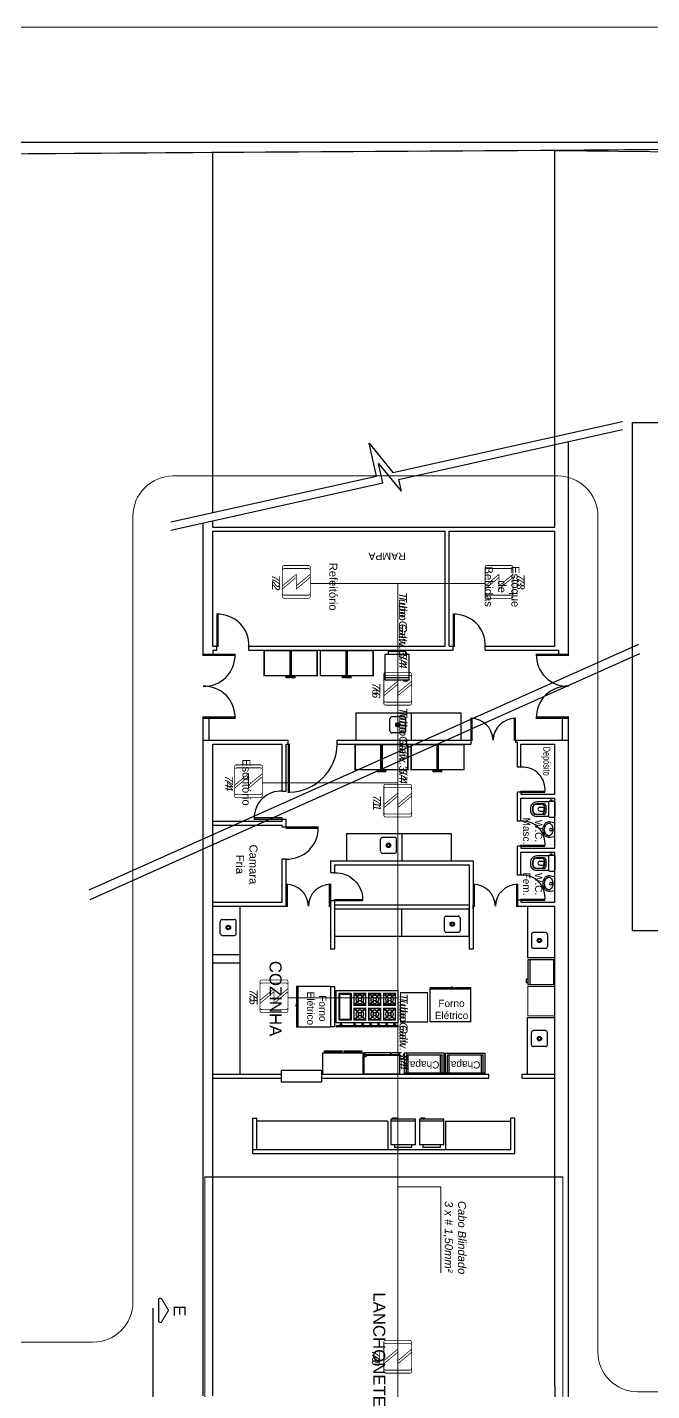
# Model space of a CAD drawing. Header units: metres. Extents: x -331 to 2982, y 362 to 2539.
# Drawn here: x 2831.34 to 2846.95, y 1422.59 to 1456.67 of the extents above; entities that cross this region are included whole.
import ezdxf
from ezdxf.enums import TextEntityAlignment as Align

# ---------------------------------------------------------------- set-up
doc = ezdxf.new("R2010")
doc.units = ezdxf.units.M
doc.layers.get('0').update_dxf_attribs({"color": 251})
for name, color, linetype in [('CX', 251, 'Continuous'), ('DET. FUMAÇA', 1, 'Continuous'), ('Div', 251, 'Continuous'), ('Mob', 251, 'Continuous'), ('Pis', 251, 'Continuous')]:
    doc.layers.add(name, color=color, linetype=linetype)
doc.styles.add('ARIAL', font='arial.ttf')
doc.styles.add('DESTAQUE', font='arial.ttf', dxfattribs={"height": 0.4})
doc.styles.get("Standard").update_dxf_attribs({"font": 'arial.ttf', "height": 0.3})

# ---------------------------------------------------------------- blocks, each defined once
blk = doc.blocks.new('Detector de fumaça')
at = {"layer": 'DET. FUMAÇA', "linetype": 'Continuous', "lineweight": 15, "const_width": 0.0187}
blk.add_lwpolyline([(774.599, 539.816), (775.249, 539.816, -0.414214), (775.296, 539.769), (775.296, 539.167, -0.414214), (775.249, 539.12), (774.599, 539.12, -0.414214), (774.553, 539.167), (774.553, 539.769, -0.414214)], format="xyb", close=True, dxfattribs=at)
blk.add_lwpolyline([(774.773, 539.816), (775.064, 539.468), (774.773, 539.468), (775.064, 539.12)], dxfattribs=at)
blk = doc.blocks.new('derw')
at = {"layer": 'Div', "color": 2, "linetype": 'Continuous', "lineweight": 15}
blk.add_lwpolyline([(814.419, 2191.53), (814.419, 2192.589), (816.571, 2192.589)], dxfattribs=at)
at = {"layer": 'Div', "color": 2, "linetype": 'Continuous', "lineweight": 15, "insert": (814.772, 2193.224), "char_height": 0.2, "attachment_point": 1}
blk.add_mtext_dynamic_manual_height_columns('{\\fArial|b0|i1|c0|p34;Cabo Blindado \\P3 x # 1,50mm²}', width=13.3188, gutter_width=2.5, heights=[0], dxfattribs=at)
blk = doc.blocks.new('VOG13')
at = {"layer": 'Mob'}
for p, q in [((-23, -8.8), (-21.5, -8.8)), ((-23, -12.2), (-23, -8.8)), ((-23, -12.2), (-21.5, -12.2)), ((-21.5, -12.2), (-21.5, -8.8)), ((-21.5, -9), (-20, -9)), ((-21.5, -12), (-20, -12)), ((-20, -15), (-20, -4)), ((-18, -17.4), (-18, -46.5)), ((-17.5, -1.5), (17.5, -1.5)), ((-17.5, -17.5), (17.5, -17.5)), ((-13, -28.6), (-13, -35.9)), ((-4.8, -39.2), (-4.8, -28.6)), ((-3.8, -27.1), (3.8, -27.1)), ((4.8, -39.2), (4.8, -28.6)), ((13, -28.6), (13, -35.9)), ((18, -17.4), (18, -47.5)), ((20, -15), (20, -4)), ((-13, -35.9), (-13, -47.5)), ((-12.2, -47.6), (-12.2, -35.6)), ((-3.3, -56.6), (3.2, -56.6)), ((-3, -57.5), (3, -57.5)), ((-2, -62.5), (3, -62.5)), ((12.2, -47.6), (12.2, -35.6)), ((13, -35.9), (13, -47.5))]:
    blk.add_line(p, q, dxfattribs=at)
for centre, radius, start, end in [((-17.5, -4), 2.5, 90, 180), ((-17.5, -15), 2.5, 180, 270), ((-7.8, -28.7), 5.19, 109.3784, 179.5279), ((-3.8, -35.6), 8.5, 90, 180), ((5.6, -107.1), 84.6, 93.7724, 100.2788), ((-0.9, -40.3), 12.4, 85.9075, 108.4979), ((-5.6, -107.1), 84.6, 79.7212, 86.2276), ((0.9, -40.3), 12.4, 71.5021, 94.0925), ((3.8, -35.6), 8.5, 0, 90), ((7.8, -28.7), 5.19, 0.4721, 70.6216), ((17.5, -4), 2.5, 0, 90), ((17.5, -15), 2.5, 270, 0), ((-2, -46.5), 16, 180, 270), ((-3, -47.5), 10, 180, 270), ((-3.3, -47.6), 9, 180, 270), ((0, -39.2), 4.8, 180, 0), ((3, -47.5), 10, 270, 0), ((3, -47.5), 15, 270, 0), ((3.2, -47.6), 9, 270, 0)]:
    blk.add_arc(centre, radius, start, end, dxfattribs=at)
blk = doc.blocks.new('LAVAT-P')
for p, q in [((-0.194, -0.138), (-0.174, -0.02)), ((-0.174, -0.02), (0.174, -0.02)), ((0.194, -0.138), (0.174, -0.02))]:
    blk.add_line(p, q)
blk.add_lwpolyline([(-0.197, -0.172, 0.130645), (-0.184, -0.224, 0.106519), (-0.14, -0.273, 0.084024), (-0.078, -0.304, 0.072973), (0, -0.315, 0.072973), (0.078, -0.304, 0.084024), (0.14, -0.273, 0.106519), (0.184, -0.224, 0.130645), (0.198, -0.172, 0.130645)], format="xyb")
blk.add_lwpolyline([(0.16, -0.172, 0.130645), (0.151, -0.139, 0.106519), (0.117, -0.102, 0.084024), (0.067, -0.077, 0.072973), (0, -0.067, 0.072973), (-0.067, -0.077, 0.084024), (-0.117, -0.102, 0.106519), (-0.151, -0.139, 0.130645), (-0.159, -0.172, 0.130645), (-0.151, -0.205, 0.106519), (-0.117, -0.242, 0.084024), (-0.067, -0.267, 0.072973), (0, -0.277, 0.072973), (0.067, -0.267, 0.084024), (0.117, -0.242, 0.106519), (0.151, -0.205, 0.130645)], format="xyb", close=True)
blk.add_circle((0, -0.121), 0.03)
for start, end in [(170, 180), (360, 10)]:
    blk.add_arc((0, -0.172), 0.198, start, end)
blk = doc.blocks.new('porta .7')
at = {"layer": 'CX', "ltscale": 8}
blk.add_lwpolyline([(0, 0), (0.03, 0), (0.03, 0.7), (0, 0.7)], close=True, dxfattribs=at)
at = {"layer": 'CX', "color": 1, "ltscale": 8}
blk.add_arc((0.03, 0.029), 0.671, 357.4911, 90, dxfattribs=at)

msp = doc.modelspace()

# ---------------------------------------------------------------- linework, layer by layer
at = {"lineweight": 0}
msp.add_lwpolyline([(2692.518, 1267.281), (2886.962, 1268.097, 0.414222), (2891.963, 1273.083, 0.000679), (2891.975, 1306.701), (2900.167, 1306.701), (2900.767, 1306.701), (2900.767, 1305.727, 0.742789), (2904.471, 1304.872), (2905.781, 1308.262), (2912.682, 1330.97), (2930.662, 1369.788), (2936.383, 1381.538), (2959.535, 1425.137), (2972.498, 1447.641), (2973.386, 1449.183), (2974.618, 1451.303, 0.577621), (2973.155, 1453.859), (2919.448, 1453.786), (2871.128, 1453.815), (2844.526, 1453.596), (2835.976, 1453.544), (2739.49, 1452.841)], format="xyb", dxfattribs=at)
msp.add_lwpolyline([(2844.726, 1421.085), (2844.726, 1427.935), (2835.776, 1427.935), (2835.776, 1421.085)], dxfattribs=at)
at = {"layer": 'Div', "color": 150, "linetype": 'Continuous', "lineweight": 0}
for p, q in [((2838.41, 1442.771), (2842.784, 1442.771)), ((2840.597, 1442.771), (2840.597, 1410.636)), ((2837.214, 1437.789), (2840.597, 1437.789)), ((2837.852, 1432.413), (2840.597, 1432.413))]:
    msp.add_line(p, q, dxfattribs=at)
at = {"layer": 'Div', "lineweight": 0}
for p, q in [((2839.549, 1439.535), (2839.549, 1438.85)), ((2842.171, 1439.535), (2842.171, 1438.85)), ((2837.859, 1438.75), (2837.859, 1437.55)), ((2838.919, 1435.838), (2842.485, 1435.838)), ((2838.919, 1435.838), (2838.919, 1435.538)), ((2839.019, 1435.738), (2842.385, 1435.738)), ((2839.019, 1435.738), (2839.019, 1435.538)), ((2842.385, 1435.738), (2842.385, 1433.629)), ((2842.485, 1435.838), (2842.485, 1433.629)), ((2839.019, 1435.538), (2838.919, 1435.538)), ((2837.809, 1434.8), (2837.809, 1434.7)), ((2838.919, 1434.838), (2838.919, 1433.629)), ((2839.019, 1434.838), (2838.919, 1434.838)), ((2839.019, 1434.838), (2839.019, 1433.629)), ((2839.019, 1434.738), (2842.385, 1434.738)), ((2839.019, 1434.638), (2842.385, 1434.638)), ((2842.385, 1433.953), (2842.385, 1434.638)), ((2842.485, 1434.638), (2842.485, 1434.738)), ((2843.841, 1433.421), (2844.526, 1433.421)), ((2843.841, 1431.921), (2844.526, 1431.921)), ((2835.976, 1430.5), (2837.694, 1430.5)), ((2837.694, 1430.304), (2837.694, 1430.597)), ((2838.694, 1430.597), (2837.694, 1430.597)), ((2838.694, 1430.597), (2838.694, 1430.304)), ((2838.713, 1430.5), (2842.876, 1430.5)), ((2842.876, 1430.4), (2842.876, 1430.5)), ((2843.706, 1430.4), (2843.706, 1430.5)), ((2843.706, 1430.5), (2844.526, 1430.5)), ((2835.976, 1430.4), (2837.694, 1430.4)), ((2838.694, 1430.304), (2837.694, 1430.304)), ((2838.694, 1430.4), (2842.876, 1430.4)), ((2843.706, 1430.4), (2844.526, 1430.4)), ((2836.976, 1428.52), (2836.976, 1429.4)), ((2836.976, 1429.4), (2837.076, 1429.4)), ((2837.076, 1428.62), (2837.076, 1429.4)), ((2843.426, 1428.62), (2843.426, 1429.4)), ((2843.526, 1429.4), (2843.426, 1429.4)), ((2843.526, 1428.52), (2843.526, 1429.4)), ((2836.976, 1428.62), (2843.426, 1428.62)), ((2836.976, 1428.52), (2843.526, 1428.52))]:
    msp.add_line(p, q, dxfattribs=at)
at = {"layer": 'Div', "color": 230, "linetype": 'Continuous', "lineweight": 0}
msp.add_lwpolyline([(2795.596, 1370.835), (2795.596, 1422.804, -0.414214), (2796.596, 1423.804), (2832.978, 1423.804, 0.414214), (2833.978, 1424.804), (2833.978, 1444.456, -0.414214), (2834.978, 1445.456), (2844.601, 1445.456, -0.414214), (2845.601, 1444.456), (2845.601, 1423.563, 0.414214), (2846.601, 1422.563), (2856.044, 1422.563, -0.414214), (2857.044, 1421.563), (2857.044, 1399.809, 0.414214), (2858.044, 1398.809), (2864.977, 1398.809, -0.414214), (2865.977, 1397.809), (2865.977, 1393.565, -0.414214), (2864.977, 1392.565), (2858.044, 1392.565, 0.414214), (2857.044, 1391.565), (2857.044, 1315.763, -0.414214)], format="xyb", dxfattribs=at)
at = {"layer": 'Div', "lineweight": 0}
msp.add_lwpolyline([(2837.886, 1437.55), (2837.859, 1437.55), (2837.859, 1438.75), (2837.886, 1438.75)], close=True, dxfattribs=at)
at = {"layer": 'Pis'}
for p, q in [((2849.355, 1456.672), (2814.749, 1456.668)), ((2849.355, 1453.792), (2814.75, 1453.788)), ((2844.526, 1453.596), (2835.976, 1453.544)), ((2835.976, 1444.541), (2835.976, 1453.544)), ((2844.526, 1446.24), (2844.526, 1453.596)), ((2844.526, 1453.596), (2869.212, 1453.3)), ((2840.478, 1445.543), (2846.219, 1446.821)), ((2846.466, 1446.795), (2855.066, 1446.795)), ((2846.466, 1434.095), (2846.466, 1446.795)), ((2840.614, 1445.369), (2846.219, 1446.616)), ((2839.881, 1446.277), (2840.478, 1445.543)), ((2840.065, 1445.451), (2839.881, 1446.277)), ((2844.526, 1444.18), (2844.526, 1446.24)), ((2844.864, 1441), (2844.864, 1446.315)), ((2834.921, 1444.306), (2840.065, 1445.451)), ((2840.224, 1445.282), (2840.116, 1445.769)), ((2840.116, 1445.769), (2840.68, 1445.076)), ((2834.921, 1444.101), (2840.224, 1445.282)), ((2840.614, 1445.369), (2840.68, 1445.076)), ((2835.731, 1441), (2835.731, 1444.286)), ((2835.976, 1444.18), (2835.976, 1444.336)), ((2835.976, 1444.18), (2844.526, 1444.18)), ((2835.976, 1441.2), (2835.976, 1444.08)), ((2835.976, 1444.08), (2841.786, 1444.08)), ((2841.786, 1441.2), (2841.786, 1444.08)), ((2841.886, 1441.2), (2841.886, 1444.08)), ((2841.886, 1444.08), (2844.526, 1444.08)), ((2844.526, 1441.2), (2844.526, 1444.08)), ((2846.616, 1441.247), (2832.874, 1435.103)), ((2846.644, 1441.007), (2832.903, 1434.863)), ((2835.731, 1441), (2835.976, 1441)), ((2835.976, 1441.2), (2836.076, 1441.2)), ((2835.976, 1441.1), (2836.076, 1441.1)), ((2835.976, 1441.1), (2835.976, 1441)), ((2836.076, 1441.1), (2836.076, 1441.2)), ((2836.876, 1441.2), (2841.786, 1441.2)), ((2836.876, 1441.1), (2836.876, 1441.2)), ((2836.876, 1441.1), (2841.986, 1441.1)), ((2837.91, 1440.46), (2837.91, 1441.1)), ((2837.93, 1440.46), (2837.93, 1441.1)), ((2839.313, 1440.46), (2839.313, 1441.1)), ((2839.333, 1440.46), (2839.333, 1441.1)), ((2840.275, 1441.004), (2840.275, 1440.36)), ((2840.275, 1441.004), (2840.886, 1441.004)), ((2840.361, 1441.073), (2840.8, 1441.073)), ((2840.361, 1441.073), (2840.361, 1441.004)), ((2840.8, 1441.004), (2840.8, 1441.073)), ((2840.886, 1440.36), (2840.886, 1441.004)), ((2841.886, 1441.2), (2841.986, 1441.2)), ((2841.986, 1441.1), (2841.986, 1441.2)), ((2842.786, 1441.2), (2844.526, 1441.2)), ((2842.786, 1441.1), (2842.786, 1441.2)), ((2842.786, 1441.1), (2844.619, 1441.1)), ((2844.619, 1441.1), (2844.619, 1441)), ((2837.81, 1440.41), (2837.81, 1440.46)), ((2837.91, 1440.41), (2837.81, 1440.41)), ((2837.815, 1440.41), (2837.815, 1440.46)), ((2837.905, 1440.43), (2837.815, 1440.43)), ((2837.905, 1440.46), (2837.905, 1440.41)), ((2837.91, 1440.46), (2837.91, 1440.41)), ((2837.93, 1440.41), (2837.93, 1440.46)), ((2838.03, 1440.41), (2837.93, 1440.41)), ((2837.935, 1440.41), (2837.935, 1440.46)), ((2838.025, 1440.43), (2837.935, 1440.43)), ((2838.025, 1440.41), (2838.025, 1440.46)), ((2838.03, 1440.41), (2838.03, 1440.46)), ((2839.213, 1440.41), (2839.213, 1440.46)), ((2839.313, 1440.41), (2839.213, 1440.41)), ((2839.218, 1440.41), (2839.218, 1440.46)), ((2839.308, 1440.43), (2839.218, 1440.43)), ((2839.308, 1440.46), (2839.308, 1440.41)), ((2839.313, 1440.46), (2839.313, 1440.41)), ((2839.333, 1440.41), (2839.333, 1440.46)), ((2839.433, 1440.41), (2839.333, 1440.41)), ((2839.338, 1440.41), (2839.338, 1440.46)), ((2839.428, 1440.43), (2839.338, 1440.43)), ((2839.428, 1440.41), (2839.428, 1440.46)), ((2839.433, 1440.41), (2839.433, 1440.46)), ((2840.275, 1440.416), (2840.886, 1440.416)), ((2840.275, 1440.36), (2840.886, 1440.36)), ((2840.751, 1440.331), (2840.751, 1440.36)), ((2840.845, 1440.331), (2840.751, 1440.331)), ((2840.845, 1440.36), (2840.845, 1440.331)), ((2835.731, 1438.85), (2835.731, 1439.4)), ((2835.881, 1438.85), (2835.881, 1439.4)), ((2839.549, 1439.535), (2842.171, 1439.535)), ((2839.549, 1439.535), (2839.549, 1438.85)), ((2840.401, 1439.087), (2840.401, 1439.385)), ((2840.751, 1439.435), (2840.451, 1439.435)), ((2840.801, 1439.087), (2840.801, 1439.385)), ((2840.936, 1439.535), (2840.936, 1438.85)), ((2842.171, 1439.535), (2842.171, 1438.85)), ((2844.714, 1438.85), (2844.714, 1439.4)), ((2844.864, 1438.85), (2844.864, 1439.4)), ((2840.751, 1439.035), (2840.451, 1439.035)), ((2840.751, 1439.035), (2840.451, 1439.035)), ((2835.731, 1422.465), (2835.731, 1438.85)), ((2835.731, 1438.85), (2837.859, 1438.85)), ((2835.976, 1422.465), (2835.976, 1438.75)), ((2835.976, 1438.75), (2837.709, 1438.75)), ((2837.709, 1437.58), (2837.709, 1438.75)), ((2837.809, 1437.58), (2837.809, 1438.75)), ((2837.809, 1438.75), (2837.859, 1438.75)), ((2837.859, 1438.75), (2837.859, 1438.85)), ((2837.859, 1438.75), (2837.859, 1437.55)), ((2839.086, 1438.85), (2842.428, 1438.85)), ((2839.086, 1438.75), (2839.086, 1438.85)), ((2839.086, 1438.75), (2842.428, 1438.75)), ((2840.181, 1438.11), (2840.181, 1438.75)), ((2840.201, 1438.11), (2840.201, 1438.75)), ((2841.584, 1438.11), (2841.584, 1438.75)), ((2841.604, 1438.11), (2841.604, 1438.75)), ((2842.428, 1438.85), (2842.428, 1438.75)), ((2843.538, 1438.85), (2844.864, 1438.85)), ((2843.538, 1438.85), (2843.538, 1438.8)), ((2843.538, 1438.8), (2843.595, 1438.8)), ((2843.595, 1438.85), (2844.864, 1438.85)), ((2843.595, 1438.176), (2843.595, 1438.8)), ((2843.676, 1438.75), (2844.526, 1438.75)), ((2843.676, 1438.176), (2843.676, 1438.75)), ((2844.526, 1437.5), (2844.526, 1438.75)), ((2844.864, 1422.715), (2844.864, 1438.85)), ((2840.081, 1438.06), (2840.081, 1438.11)), ((2840.181, 1438.06), (2840.081, 1438.06)), ((2840.086, 1438.06), (2840.086, 1438.11)), ((2840.176, 1438.08), (2840.086, 1438.08)), ((2840.176, 1438.11), (2840.176, 1438.06)), ((2840.181, 1438.11), (2840.181, 1438.06)), ((2840.201, 1438.06), (2840.201, 1438.11)), ((2840.301, 1438.06), (2840.201, 1438.06)), ((2840.206, 1438.06), (2840.206, 1438.11)), ((2840.296, 1438.08), (2840.206, 1438.08)), ((2840.296, 1438.06), (2840.296, 1438.11)), ((2840.301, 1438.06), (2840.301, 1438.11)), ((2841.484, 1438.06), (2841.484, 1438.11)), ((2841.584, 1438.06), (2841.484, 1438.06)), ((2841.489, 1438.06), (2841.489, 1438.11)), ((2841.579, 1438.08), (2841.489, 1438.08)), ((2841.579, 1438.11), (2841.579, 1438.06)), ((2841.584, 1438.11), (2841.584, 1438.06)), ((2841.604, 1438.06), (2841.604, 1438.11)), ((2841.704, 1438.06), (2841.604, 1438.06)), ((2841.609, 1438.06), (2841.609, 1438.11)), ((2841.699, 1438.08), (2841.609, 1438.08)), ((2841.699, 1438.06), (2841.699, 1438.11)), ((2841.704, 1438.06), (2841.704, 1438.11)), ((2843.676, 1438.176), (2843.595, 1438.176)), ((2837.709, 1437.58), (2837.809, 1437.58)), ((2843.595, 1436.826), (2843.595, 1437.55)), ((2843.676, 1437.55), (2843.595, 1437.55)), ((2843.676, 1437.576), (2844.276, 1437.576)), ((2843.676, 1437.55), (2843.676, 1437.576)), ((2843.676, 1437.55), (2843.676, 1437.576)), ((2843.676, 1437.55), (2843.676, 1437.5)), ((2843.676, 1437.55), (2844.276, 1437.55)), ((2843.676, 1437.55), (2844.276, 1437.55)), ((2843.676, 1437.5), (2844.526, 1437.5)), ((2843.676, 1437.4), (2844.526, 1437.4)), ((2843.676, 1436.826), (2843.676, 1437.4)), ((2844.526, 1436.15), (2844.526, 1437.4)), ((2835.976, 1436.83), (2837.709, 1436.83)), ((2835.976, 1436.73), (2837.709, 1436.73)), ((2837.709, 1436.83), (2837.709, 1436.88)), ((2837.709, 1436.88), (2837.809, 1436.88)), ((2837.709, 1436.68), (2837.709, 1436.73)), ((2837.809, 1436.68), (2837.709, 1436.68)), ((2837.809, 1436.68), (2837.809, 1436.88)), ((2843.576, 1436.826), (2843.576, 1436.826)), ((2843.576, 1436.826), (2843.576, 1436.826)), ((2843.576, 1436.826), (2843.576, 1436.826)), ((2843.576, 1436.826), (2843.576, 1436.826)), ((2843.576, 1436.826), (2843.576, 1436.826)), ((2843.676, 1436.826), (2843.595, 1436.826)), ((2839.315, 1436.523), (2841.937, 1436.523)), ((2839.315, 1436.523), (2839.315, 1435.838)), ((2840.167, 1436.076), (2840.167, 1436.373)), ((2840.517, 1436.423), (2840.217, 1436.423)), ((2840.567, 1436.076), (2840.567, 1436.373)), ((2840.702, 1436.523), (2840.702, 1435.838)), ((2841.937, 1436.523), (2841.937, 1435.838)), ((2840.517, 1436.023), (2840.217, 1436.023)), ((2840.517, 1436.023), (2840.217, 1436.023)), ((2843.676, 1436.2), (2843.595, 1436.2)), ((2843.595, 1435.476), (2843.595, 1436.2)), ((2843.676, 1436.226), (2844.276, 1436.226)), ((2843.676, 1436.2), (2843.676, 1436.226)), ((2843.676, 1436.2), (2843.676, 1436.226)), ((2843.676, 1436.2), (2843.676, 1436.15)), ((2843.676, 1436.2), (2844.276, 1436.2)), ((2843.676, 1436.2), (2844.276, 1436.2)), ((2843.676, 1436.15), (2844.526, 1436.15)), ((2843.676, 1436.05), (2844.526, 1436.05)), ((2843.676, 1435.476), (2843.676, 1436.05)), ((2844.526, 1434.8), (2844.526, 1436.05)), ((2837.709, 1434.8), (2837.709, 1435.88)), ((2837.809, 1435.88), (2837.709, 1435.88)), ((2837.809, 1434.7), (2837.809, 1435.88)), ((2838.919, 1435.838), (2842.485, 1435.838)), ((2838.919, 1435.838), (2838.919, 1435.538)), ((2839.019, 1435.738), (2842.385, 1435.738)), ((2839.019, 1435.738), (2839.019, 1435.538)), ((2842.385, 1435.738), (2842.385, 1433.629)), ((2842.485, 1435.838), (2842.485, 1433.629)), ((2839.019, 1435.538), (2838.919, 1435.538)), ((2843.676, 1435.476), (2843.595, 1435.476)), ((2843.676, 1434.876), (2844.276, 1434.876)), ((2843.676, 1434.85), (2843.676, 1434.876)), ((2843.676, 1434.85), (2843.676, 1434.876)), ((2835.976, 1434.8), (2837.709, 1434.8)), ((2835.976, 1434.7), (2837.809, 1434.7)), ((2836.661, 1433.279), (2836.661, 1434.7)), ((2837.809, 1434.8), (2837.809, 1434.7)), ((2838.919, 1434.838), (2838.919, 1433.629)), ((2839.019, 1434.838), (2838.919, 1434.838)), ((2839.019, 1434.838), (2839.019, 1433.629)), ((2839.019, 1434.738), (2842.385, 1434.738)), ((2839.019, 1434.638), (2842.385, 1434.638)), ((2840.702, 1433.953), (2840.702, 1434.638)), ((2842.385, 1433.953), (2842.385, 1434.638)), ((2842.485, 1434.638), (2842.485, 1434.738)), ((2843.676, 1434.85), (2843.595, 1434.85)), ((2843.595, 1434.7), (2843.595, 1434.85)), ((2843.595, 1434.85), (2843.595, 1434.7)), ((2843.595, 1434.7), (2844.526, 1434.7)), ((2843.676, 1434.85), (2843.676, 1434.8)), ((2843.676, 1434.85), (2844.276, 1434.85)), ((2843.676, 1434.85), (2844.276, 1434.85)), ((2843.676, 1434.8), (2844.526, 1434.8)), ((2843.841, 1434.7), (2843.841, 1433.421)), ((2844.526, 1422.715), (2844.526, 1434.7)), ((2836.161, 1434.02), (2836.161, 1434.32)), ((2836.161, 1434.02), (2836.161, 1434.32)), ((2836.214, 1434.37), (2836.511, 1434.37)), ((2836.561, 1434.02), (2836.561, 1434.32)), ((2841.76, 1434.401), (2841.76, 1434.103)), ((2841.81, 1434.453), (2842.11, 1434.453)), ((2841.81, 1434.453), (2842.11, 1434.453)), ((2842.16, 1434.401), (2842.16, 1434.103)), ((2836.214, 1433.97), (2836.511, 1433.97)), ((2839.019, 1433.953), (2842.385, 1433.953)), ((2841.81, 1434.053), (2842.11, 1434.053)), ((2843.941, 1433.996), (2843.941, 1433.696)), ((2844.289, 1434.046), (2843.991, 1434.046)), ((2844.341, 1433.996), (2844.341, 1433.696)), ((2844.341, 1433.996), (2844.341, 1433.696)), ((2846.466, 1434.095), (2847.601, 1434.095)), ((2839.019, 1433.629), (2838.919, 1433.629)), ((2842.485, 1433.629), (2842.385, 1433.629)), ((2844.289, 1433.646), (2843.991, 1433.646)), ((2836.661, 1433.279), (2835.976, 1433.279)), ((2843.841, 1433.421), (2844.526, 1433.421)), ((2844.492, 1433.358), (2843.848, 1433.358)), ((2843.848, 1433.358), (2843.848, 1432.747)), ((2843.904, 1433.358), (2843.904, 1432.747)), ((2844.492, 1433.358), (2844.492, 1432.747)), ((2843.819, 1432.883), (2843.848, 1432.883)), ((2843.819, 1432.789), (2843.819, 1432.883)), ((2838.068, 1432.691), (2838.068, 1432.301)), ((2838.098, 1432.691), (2838.068, 1432.691)), ((2838.098, 1432.691), (2838.098, 1431.679)), ((2838.919, 1432.691), (2838.098, 1432.691)), ((2838.919, 1432.693), (2839.019, 1432.693)), ((2838.919, 1432.693), (2838.919, 1431.684)), ((2838.919, 1432.691), (2838.919, 1431.679)), ((2839.019, 1432.693), (2839.019, 1431.684)), ((2839.061, 1431.783), (2839.061, 1432.593)), ((2839.061, 1432.593), (2840.611, 1432.593)), ((2839.131, 1432.524), (2839.431, 1432.524)), ((2839.131, 1431.853), (2839.131, 1432.524)), ((2839.151, 1432.504), (2839.141, 1432.514)), ((2839.141, 1432.514), (2839.421, 1432.514)), ((2839.141, 1431.863), (2839.141, 1432.514)), ((2839.151, 1432.504), (2839.411, 1432.504)), ((2839.151, 1431.873), (2839.151, 1432.504)), ((2839.411, 1432.504), (2839.421, 1432.514)), ((2839.411, 1432.504), (2839.411, 1431.873)), ((2839.421, 1432.514), (2839.421, 1431.863)), ((2839.431, 1432.524), (2839.431, 1431.853)), ((2839.511, 1432.233), (2839.511, 1432.513)), ((2839.511, 1432.513), (2839.791, 1432.513)), ((2839.511, 1432.503), (2839.618, 1432.404)), ((2839.521, 1432.513), (2839.628, 1432.414)), ((2839.781, 1432.513), (2839.674, 1432.414)), ((2839.791, 1432.503), (2839.684, 1432.404)), ((2839.791, 1432.513), (2839.791, 1432.233)), ((2839.881, 1432.513), (2840.161, 1432.513)), ((2839.881, 1432.233), (2839.881, 1432.513)), ((2839.881, 1432.503), (2839.988, 1432.404)), ((2839.891, 1432.513), (2839.998, 1432.414)), ((2840.151, 1432.513), (2840.044, 1432.414)), ((2840.161, 1432.503), (2840.054, 1432.404)), ((2840.161, 1432.513), (2840.161, 1432.233)), ((2840.251, 1432.513), (2840.531, 1432.513)), ((2840.251, 1432.233), (2840.251, 1432.513)), ((2840.251, 1432.503), (2840.358, 1432.404)), ((2840.261, 1432.513), (2840.368, 1432.414)), ((2840.521, 1432.513), (2840.414, 1432.414)), ((2840.531, 1432.503), (2840.424, 1432.404)), ((2840.531, 1432.513), (2840.531, 1432.233)), ((2840.611, 1431.783), (2840.611, 1432.593)), ((2842.012, 1432.661), (2841.412, 1432.661)), ((2841.412, 1432.631), (2841.412, 1432.661)), ((2842.424, 1432.631), (2841.412, 1432.631)), ((2841.412, 1431.81), (2841.412, 1432.631)), ((2841.964, 1432.677), (2841.93, 1432.677)), ((2841.961, 1432.677), (2841.961, 1432.661)), ((2841.995, 1432.661), (2841.995, 1432.677)), ((2842.012, 1432.631), (2842.012, 1432.661)), ((2842.424, 1432.661), (2842.034, 1432.661)), ((2842.034, 1432.631), (2842.034, 1432.661)), ((2842.424, 1432.631), (2842.424, 1432.661)), ((2842.424, 1431.81), (2842.424, 1432.631)), ((2843.848, 1432.789), (2843.819, 1432.789)), ((2843.848, 1432.747), (2844.492, 1432.747)), ((2838.068, 1432.262), (2838.053, 1432.262)), ((2838.053, 1432.231), (2838.053, 1432.197)), ((2838.053, 1432.228), (2838.068, 1432.228)), ((2838.098, 1432.301), (2838.068, 1432.301)), ((2838.068, 1432.279), (2838.068, 1431.679)), ((2838.098, 1432.279), (2838.068, 1432.279)), ((2839.511, 1432.243), (2839.618, 1432.342)), ((2839.791, 1432.233), (2839.511, 1432.233)), ((2839.511, 1431.863), (2839.511, 1432.143)), ((2839.511, 1432.143), (2839.791, 1432.143)), ((2839.521, 1432.233), (2839.628, 1432.332)), ((2839.521, 1432.143), (2839.628, 1432.044)), ((2839.628, 1432.414), (2839.618, 1432.404)), ((2839.628, 1432.332), (2839.618, 1432.342)), ((2839.674, 1432.414), (2839.684, 1432.404)), ((2839.674, 1432.332), (2839.684, 1432.342)), ((2839.781, 1432.233), (2839.674, 1432.332)), ((2839.781, 1432.143), (2839.674, 1432.044)), ((2839.791, 1432.243), (2839.684, 1432.342)), ((2839.791, 1432.143), (2839.791, 1431.863)), ((2839.881, 1432.243), (2839.988, 1432.342)), ((2840.161, 1432.233), (2839.881, 1432.233)), ((2839.881, 1431.863), (2839.881, 1432.143)), ((2839.881, 1432.143), (2840.161, 1432.143)), ((2839.891, 1432.233), (2839.998, 1432.332)), ((2839.891, 1432.143), (2839.998, 1432.044)), ((2839.998, 1432.414), (2839.988, 1432.404)), ((2839.998, 1432.332), (2839.988, 1432.342)), ((2840.044, 1432.414), (2840.054, 1432.404)), ((2840.044, 1432.332), (2840.054, 1432.342)), ((2840.151, 1432.233), (2840.044, 1432.332)), ((2840.151, 1432.143), (2840.044, 1432.044)), ((2840.161, 1432.243), (2840.054, 1432.342)), ((2840.161, 1432.143), (2840.161, 1431.863)), ((2840.251, 1432.243), (2840.358, 1432.342)), ((2840.531, 1432.233), (2840.251, 1432.233)), ((2840.251, 1432.143), (2840.531, 1432.143)), ((2840.251, 1431.863), (2840.251, 1432.143)), ((2840.261, 1432.233), (2840.368, 1432.332)), ((2840.261, 1432.143), (2840.368, 1432.044)), ((2840.368, 1432.414), (2840.358, 1432.404)), ((2840.368, 1432.332), (2840.358, 1432.342)), ((2840.414, 1432.414), (2840.424, 1432.404)), ((2840.414, 1432.332), (2840.424, 1432.342)), ((2840.521, 1432.233), (2840.414, 1432.332)), ((2840.521, 1432.143), (2840.414, 1432.044)), ((2840.531, 1432.243), (2840.424, 1432.342)), ((2840.531, 1432.143), (2840.531, 1431.863)), ((2839.431, 1431.853), (2839.131, 1431.853)), ((2839.151, 1431.873), (2839.141, 1431.863)), ((2839.421, 1431.863), (2839.141, 1431.863)), ((2839.411, 1431.873), (2839.151, 1431.873)), ((2839.411, 1431.873), (2839.421, 1431.863)), ((2839.511, 1432.133), (2839.618, 1432.034)), ((2839.511, 1431.873), (2839.618, 1431.972)), ((2839.791, 1431.863), (2839.511, 1431.863)), ((2839.521, 1431.863), (2839.628, 1431.962)), ((2839.628, 1432.044), (2839.618, 1432.034)), ((2839.628, 1431.962), (2839.618, 1431.972)), ((2839.674, 1432.044), (2839.684, 1432.034)), ((2839.674, 1431.962), (2839.684, 1431.972)), ((2839.781, 1431.863), (2839.674, 1431.962)), ((2839.791, 1432.133), (2839.684, 1432.034)), ((2839.791, 1431.873), (2839.684, 1431.972)), ((2839.881, 1432.133), (2839.988, 1432.034)), ((2839.881, 1431.873), (2839.988, 1431.972)), ((2840.161, 1431.863), (2839.881, 1431.863)), ((2839.891, 1431.863), (2839.998, 1431.962)), ((2839.998, 1432.044), (2839.988, 1432.034)), ((2839.998, 1431.962), (2839.988, 1431.972)), ((2840.044, 1432.044), (2840.054, 1432.034)), ((2840.044, 1431.962), (2840.054, 1431.972)), ((2840.151, 1431.863), (2840.044, 1431.962)), ((2840.161, 1432.133), (2840.054, 1432.034)), ((2840.161, 1431.873), (2840.054, 1431.972)), ((2840.251, 1432.133), (2840.358, 1432.034)), ((2840.251, 1431.873), (2840.358, 1431.972)), ((2840.531, 1431.863), (2840.251, 1431.863)), ((2840.261, 1431.863), (2840.368, 1431.962)), ((2840.368, 1432.044), (2840.358, 1432.034)), ((2840.368, 1431.962), (2840.358, 1431.972)), ((2840.414, 1432.044), (2840.424, 1432.034)), ((2840.414, 1431.962), (2840.424, 1431.972)), ((2840.521, 1431.863), (2840.414, 1431.962)), ((2840.531, 1432.133), (2840.424, 1432.034)), ((2840.531, 1431.873), (2840.424, 1431.972)), ((2842.424, 1431.81), (2841.412, 1431.81)), ((2843.841, 1430.5), (2843.841, 1431.921)), ((2843.841, 1431.921), (2844.526, 1431.921)), ((2838.098, 1431.679), (2838.068, 1431.679)), ((2838.919, 1431.679), (2838.098, 1431.679)), ((2839.019, 1431.684), (2838.919, 1431.684)), ((2840.611, 1431.783), (2839.061, 1431.783)), ((2839.061, 1431.706), (2839.061, 1431.69)), ((2840.604, 1431.713), (2839.068, 1431.713)), ((2840.604, 1431.683), (2839.068, 1431.683)), ((2839.171, 1431.74), (2839.171, 1431.783)), ((2839.171, 1431.713), (2839.171, 1431.717)), ((2839.191, 1431.74), (2839.191, 1431.783)), ((2839.191, 1431.713), (2839.191, 1431.717)), ((2839.51, 1431.74), (2839.51, 1431.783)), ((2839.51, 1431.713), (2839.51, 1431.717)), ((2839.53, 1431.74), (2839.53, 1431.783)), ((2839.53, 1431.713), (2839.53, 1431.717)), ((2839.71, 1431.74), (2839.71, 1431.783)), ((2839.71, 1431.713), (2839.71, 1431.717)), ((2839.73, 1431.74), (2839.73, 1431.783)), ((2839.73, 1431.713), (2839.73, 1431.717)), ((2839.91, 1431.74), (2839.91, 1431.783)), ((2839.91, 1431.713), (2839.91, 1431.717)), ((2839.93, 1431.74), (2839.93, 1431.783)), ((2839.93, 1431.713), (2839.93, 1431.717)), ((2840.11, 1431.74), (2840.11, 1431.783)), ((2840.11, 1431.713), (2840.11, 1431.717)), ((2840.13, 1431.74), (2840.13, 1431.783)), ((2840.13, 1431.713), (2840.13, 1431.717)), ((2840.31, 1431.74), (2840.31, 1431.783)), ((2840.31, 1431.713), (2840.31, 1431.717)), ((2840.33, 1431.74), (2840.33, 1431.783)), ((2840.33, 1431.713), (2840.33, 1431.717)), ((2840.51, 1431.74), (2840.51, 1431.783)), ((2840.51, 1431.713), (2840.51, 1431.717)), ((2840.53, 1431.74), (2840.53, 1431.783)), ((2840.53, 1431.713), (2840.53, 1431.717)), ((2840.611, 1431.706), (2840.611, 1431.69)), ((2843.941, 1431.241), (2843.941, 1431.541)), ((2844.289, 1431.591), (2843.991, 1431.591)), ((2844.341, 1431.241), (2844.341, 1431.541)), ((2844.341, 1431.241), (2844.341, 1431.541)), ((2844.289, 1431.191), (2843.991, 1431.191)), ((2838.713, 1431.037), (2839.724, 1431.037)), ((2838.713, 1431.037), (2839.724, 1431.037)), ((2838.713, 1431.037), (2838.713, 1430.5)), ((2838.76, 1431.087), (2839.21, 1431.087)), ((2838.76, 1431.087), (2838.76, 1431.067)), ((2838.76, 1431.067), (2839.21, 1431.067)), ((2838.79, 1431.067), (2838.79, 1431.037)), ((2839.18, 1431.067), (2839.18, 1431.037)), ((2839.21, 1431.087), (2839.21, 1431.067)), ((2839.253, 1431.087), (2839.703, 1431.087)), ((2839.253, 1431.087), (2839.253, 1431.067)), ((2839.253, 1431.067), (2839.703, 1431.067)), ((2839.283, 1431.067), (2839.283, 1431.037)), ((2839.673, 1431.067), (2839.673, 1431.037)), ((2839.703, 1431.087), (2839.703, 1431.067)), ((2839.724, 1431.037), (2839.724, 1430.5)), ((2840.427, 1431.037), (2839.747, 1431.037)), ((2839.747, 1431.037), (2839.747, 1430.987)), ((2839.765, 1430.987), (2839.747, 1430.987)), ((2839.747, 1430.967), (2839.747, 1430.511)), ((2839.765, 1430.967), (2839.747, 1430.967)), ((2839.765, 1430.938), (2839.765, 1431.017)), ((2839.776, 1431.017), (2839.765, 1431.017)), ((2839.81, 1430.938), (2839.765, 1430.938)), ((2839.776, 1431.017), (2839.81, 1430.957)), ((2840.427, 1430.987), (2839.793, 1430.987)), ((2840.397, 1430.982), (2839.796, 1430.982)), ((2840.397, 1430.972), (2839.801, 1430.972)), ((2840.647, 1430.967), (2839.804, 1430.967)), ((2839.81, 1430.938), (2839.81, 1430.957)), ((2840.397, 1430.967), (2840.397, 1430.987)), ((2840.427, 1430.987), (2840.427, 1431.037)), ((2840.447, 1430.987), (2840.447, 1431.037)), ((2840.647, 1431.037), (2840.447, 1431.037)), ((2840.647, 1430.987), (2840.447, 1430.987)), ((2840.477, 1430.967), (2840.477, 1430.987)), ((2840.617, 1430.967), (2840.617, 1430.987)), ((2840.647, 1430.987), (2840.647, 1431.037)), ((2840.647, 1430.511), (2840.647, 1430.967)), ((2840.759, 1431.03), (2840.759, 1430.5)), ((2841.759, 1431.03), (2840.759, 1431.03)), ((2840.809, 1430.98), (2840.809, 1430.53)), ((2841.709, 1430.98), (2840.809, 1430.98)), ((2840.849, 1430.98), (2840.849, 1430.53)), ((2841.669, 1430.53), (2841.669, 1430.98)), ((2841.709, 1430.53), (2841.709, 1430.98)), ((2841.759, 1430.5), (2841.759, 1431.03)), ((2841.784, 1431.03), (2841.784, 1430.5)), ((2841.784, 1431.03), (2842.784, 1431.03)), ((2841.834, 1430.98), (2841.834, 1430.53)), ((2842.734, 1430.98), (2841.834, 1430.98)), ((2841.874, 1430.98), (2841.874, 1430.53)), ((2842.694, 1430.53), (2842.694, 1430.98)), ((2842.734, 1430.53), (2842.734, 1430.98)), ((2842.784, 1430.5), (2842.784, 1431.03)), ((2835.976, 1430.5), (2837.694, 1430.5)), ((2837.694, 1430.304), (2837.694, 1430.597)), ((2838.694, 1430.597), (2837.694, 1430.597)), ((2838.694, 1430.597), (2838.694, 1430.304)), ((2838.713, 1430.5), (2842.876, 1430.5)), ((2839.747, 1430.511), (2840.647, 1430.511)), ((2841.759, 1430.53), (2840.759, 1430.53)), ((2842.784, 1430.53), (2841.784, 1430.53)), ((2841.784, 1430.5), (2842.784, 1430.5)), ((2842.876, 1430.4), (2842.876, 1430.5)), ((2843.706, 1430.4), (2843.706, 1430.5)), ((2843.706, 1430.5), (2844.526, 1430.5)), ((2835.976, 1430.4), (2837.694, 1430.4)), ((2838.694, 1430.304), (2837.694, 1430.304)), ((2838.694, 1430.4), (2842.876, 1430.4)), ((2843.706, 1430.4), (2844.526, 1430.4)), ((2836.976, 1428.52), (2836.976, 1429.4)), ((2836.976, 1429.4), (2837.076, 1429.4)), ((2837.076, 1428.62), (2837.076, 1429.4)), ((2840.352, 1429.326), (2837.076, 1429.326)), ((2840.352, 1429.326), (2840.352, 1428.62)), ((2840.429, 1429.382), (2840.429, 1428.737)), ((2841.04, 1429.382), (2840.429, 1429.382)), ((2841.04, 1429.326), (2840.429, 1429.326)), ((2840.471, 1429.41), (2840.565, 1429.41)), ((2840.471, 1429.382), (2840.471, 1429.41)), ((2840.565, 1429.41), (2840.565, 1429.382)), ((2841.04, 1428.737), (2841.04, 1429.382)), ((2841.139, 1429.382), (2841.139, 1428.737)), ((2841.749, 1429.382), (2841.139, 1429.382)), ((2841.749, 1429.326), (2841.139, 1429.326)), ((2841.18, 1429.41), (2841.274, 1429.41)), ((2841.18, 1429.382), (2841.18, 1429.41)), ((2841.274, 1429.41), (2841.274, 1429.382)), ((2841.749, 1428.737), (2841.749, 1429.382)), ((2841.788, 1429.326), (2843.426, 1429.326)), ((2841.788, 1429.326), (2841.788, 1428.62)), ((2843.426, 1428.62), (2843.426, 1429.4)), ((2843.526, 1429.4), (2843.426, 1429.4)), ((2843.526, 1428.52), (2843.526, 1429.4)), ((2841.04, 1428.737), (2840.429, 1428.737)), ((2840.515, 1428.737), (2840.515, 1428.669)), ((2840.954, 1428.669), (2840.954, 1428.737)), ((2841.749, 1428.737), (2841.139, 1428.737)), ((2841.224, 1428.737), (2841.224, 1428.669)), ((2841.663, 1428.669), (2841.663, 1428.737)), ((2836.976, 1428.62), (2843.426, 1428.62)), ((2836.976, 1428.52), (2843.526, 1428.52)), ((2840.954, 1428.669), (2840.515, 1428.669)), ((2841.663, 1428.669), (2841.224, 1428.669)), ((2834.474, 1424.658), (2834.474, 1420.835)), ((2844.526, 1422.715), (2844.526, 1412.965)), ((2844.864, 1417.125), (2844.864, 1422.715))]:
    msp.add_line(p, q, dxfattribs=at)
at = {"layer": 'Pis', "const_width": 0.03}
for points in [[(2692.518, 1267.281), (2886.962, 1268.097, 0.414222), (2891.963, 1273.083, 0.000679), (2891.975, 1306.701), (2900.167, 1306.701), (2900.767, 1306.701), (2900.767, 1305.727, 0.742789), (2904.471, 1304.872), (2905.781, 1308.262), (2912.682, 1330.97), (2930.662, 1369.788), (2936.383, 1381.538), (2959.535, 1425.137), (2972.498, 1447.641), (2973.386, 1449.183), (2974.618, 1451.303, 0.577621), (2973.155, 1453.859), (2919.448, 1453.786), (2871.128, 1453.815), (2844.526, 1453.596), (2835.976, 1453.544), (2739.49, 1452.841)], [(2834.868, 1424.6), (2834.697, 1424.885, 0.760667), (2834.621, 1424.863), (2834.621, 1424.336, 0.760667), (2834.697, 1424.315), (2834.868, 1424.6)]]:
    msp.add_lwpolyline(points, format="xyb", dxfattribs=at)
for points in [[(2836.106, 1441.2), (2836.076, 1441.2), (2836.076, 1442), (2836.106, 1442)], [(2842.016, 1441.2), (2841.986, 1441.2), (2841.986, 1442), (2842.016, 1442)], [(2835.731, 1440.97), (2835.731, 1441), (2836.531, 1441), (2836.531, 1440.97)], [(2837.255, 1440.46), (2838.585, 1440.46), (2838.585, 1441.1), (2837.255, 1441.1)], [(2837.265, 1440.47), (2837.9, 1440.47), (2837.9, 1441.09), (2837.265, 1441.09)], [(2837.94, 1440.47), (2838.575, 1440.47), (2838.575, 1441.09), (2837.94, 1441.09)], [(2838.658, 1440.46), (2839.988, 1440.46), (2839.988, 1441.1), (2838.658, 1441.1)], [(2838.668, 1440.47), (2839.303, 1440.47), (2839.303, 1441.09), (2838.668, 1441.09)], [(2839.343, 1440.47), (2839.978, 1440.47), (2839.978, 1441.09), (2839.343, 1441.09)], [(2844.864, 1440.97), (2844.864, 1441), (2844.064, 1441), (2844.064, 1440.97)], [(2835.731, 1439.43), (2835.731, 1439.4), (2836.531, 1439.4), (2836.531, 1439.43)], [(2842.428, 1438.85), (2842.458, 1438.85), (2842.458, 1439.4), (2842.428, 1439.4)], [(2843.538, 1438.85), (2843.508, 1438.85), (2843.508, 1439.4), (2843.538, 1439.4)], [(2844.864, 1439.43), (2844.864, 1439.4), (2844.064, 1439.4), (2844.064, 1439.43)], [(2837.886, 1437.55), (2837.859, 1437.55), (2837.859, 1438.75), (2837.886, 1438.75)], [(2839.526, 1438.11), (2840.856, 1438.11), (2840.856, 1438.75), (2839.526, 1438.75)], [(2839.536, 1438.12), (2840.171, 1438.12), (2840.171, 1438.74), (2839.536, 1438.74)], [(2840.211, 1438.12), (2840.846, 1438.12), (2840.846, 1438.74), (2840.211, 1438.74)], [(2840.929, 1438.11), (2842.259, 1438.11), (2842.259, 1438.75), (2840.929, 1438.75)], [(2840.939, 1438.12), (2841.574, 1438.12), (2841.574, 1438.74), (2840.939, 1438.74)], [(2841.614, 1438.12), (2842.249, 1438.12), (2842.249, 1438.74), (2841.614, 1438.74)], [(2837.809, 1436.65), (2837.809, 1436.68), (2838.609, 1436.68), (2838.609, 1436.65)], [(2837.809, 1434.7), (2837.839, 1434.7), (2837.839, 1435.25), (2837.809, 1435.25)], [(2838.919, 1434.7), (2838.889, 1434.7), (2838.889, 1435.25), (2838.919, 1435.25)], [(2842.485, 1434.7), (2842.515, 1434.7), (2842.515, 1435.25), (2842.485, 1435.25)], [(2843.595, 1434.7), (2843.565, 1434.7), (2843.565, 1435.25), (2843.595, 1435.25)], [(2835.976, 1430.5), (2835.976, 1433.49), (2836.653, 1433.49), (2836.653, 1430.5)], [(2839.501, 1432.223), (2839.501, 1432.523), (2839.801, 1432.523), (2839.801, 1432.223)], [(2839.871, 1432.223), (2839.871, 1432.523), (2840.171, 1432.523), (2840.171, 1432.223)], [(2840.241, 1432.223), (2840.241, 1432.523), (2840.541, 1432.523), (2840.541, 1432.223)], [(2840.666, 1431.807), (2840.666, 1432.539), (2841.343, 1432.539), (2841.343, 1431.807)], [(2843.849, 1431.961), (2843.849, 1432.693), (2844.526, 1432.693), (2844.526, 1431.961)], [(2839.501, 1431.853), (2839.501, 1432.153), (2839.801, 1432.153), (2839.801, 1431.853)], [(2839.871, 1431.853), (2839.871, 1432.153), (2840.171, 1432.153), (2840.171, 1431.853)], [(2840.241, 1431.853), (2840.241, 1432.153), (2840.541, 1432.153), (2840.541, 1431.853)], [(2839.154, 1431.725), (2839.154, 1431.732), (2839.209, 1431.732), (2839.209, 1431.725)], [(2839.493, 1431.725), (2839.493, 1431.732), (2839.548, 1431.732), (2839.548, 1431.725)], [(2839.693, 1431.725), (2839.693, 1431.732), (2839.748, 1431.732), (2839.748, 1431.725)], [(2839.893, 1431.725), (2839.893, 1431.732), (2839.948, 1431.732), (2839.948, 1431.725)], [(2840.093, 1431.725), (2840.093, 1431.732), (2840.148, 1431.732), (2840.148, 1431.725)], [(2840.293, 1431.725), (2840.293, 1431.732), (2840.348, 1431.732), (2840.348, 1431.725)], [(2840.493, 1431.725), (2840.493, 1431.732), (2840.548, 1431.732), (2840.548, 1431.725)]]:
    msp.add_lwpolyline(points, close=True, dxfattribs=at)
msp.add_lwpolyline([(2844.726, 1421.085), (2844.726, 1427.935), (2835.776, 1427.935), (2835.776, 1421.085)], dxfattribs=at)
at = {"layer": 'Pis'}
for centre, radius in [((2840.601, 1439.236), 0.055), ((2840.601, 1439.236), 0.035), ((2840.367, 1436.224), 0.055), ((2840.367, 1436.224), 0.035), ((2836.362, 1434.17), 0.055), ((2836.362, 1434.17), 0.035), ((2841.96, 1434.252), 0.055), ((2841.96, 1434.252), 0.035), ((2844.14, 1433.846), 0.055), ((2844.14, 1433.846), 0.035), ((2839.651, 1432.373), 0.04), ((2840.021, 1432.373), 0.04), ((2840.391, 1432.373), 0.04), ((2839.651, 1432.003), 0.04), ((2840.021, 1432.003), 0.04), ((2840.391, 1432.003), 0.04), ((2844.14, 1431.391), 0.055), ((2844.14, 1431.391), 0.035), ((2839.771, 1431.012), 0.00188), ((2839.773, 1430.947), 0.00188), ((2839.803, 1430.946), 0.00188)]:
    msp.add_circle(centre, radius, dxfattribs=at)
for centre, radius, start, end in [((2836.105, 1441.229), 0.771, 357.8389, 92.1611), ((2842.015, 1441.229), 0.771, 357.8389, 92.1611), ((2835.76, 1440.971), 0.771, 267.8389, 2.1611), ((2844.835, 1440.971), 0.771, 177.8389, 272.1611), ((2835.76, 1439.429), 0.771, 357.8389, 92.1611), ((2844.835, 1439.429), 0.771, 87.8389, 182.1611), ((2840.451, 1439.385), 0.05, 90, 180), ((2840.751, 1439.385), 0.05, 0, 90), ((2842.425, 1438.842), 0.558, 0.7725, 89.7461), ((2843.54, 1438.842), 0.558, 90.2539, 179.2275), ((2840.451, 1439.085), 0.05, 180, 270), ((2840.751, 1439.085), 0.05, 270, 0), ((2837.86, 1438.776), 1.226, 271.2168, 358.7832), ((2843.722, 1437.619), 0.559, 352.8356, 94.6736), ((2837.838, 1436.651), 0.771, 267.8389, 2.1611), ((2843.722, 1436.269), 0.559, 352.8356, 94.6736), ((2840.217, 1436.373), 0.05, 90, 180), ((2840.517, 1436.373), 0.05, 0, 90), ((2840.217, 1436.073), 0.05, 180, 270), ((2840.517, 1436.073), 0.05, 270, 0), ((2837.807, 1434.692), 0.558, 0.7725, 89.7461), ((2838.921, 1434.692), 0.558, 90.2539, 179.2275), ((2842.483, 1434.692), 0.558, 0.7725, 89.7461), ((2843.598, 1434.692), 0.558, 90.2539, 179.2275), ((2843.722, 1434.919), 0.559, 352.8356, 94.6736), ((2836.211, 1434.32), 0.05, 90, 180), ((2836.511, 1434.32), 0.05, 0, 90), ((2841.81, 1434.403), 0.05, 90, 180), ((2842.11, 1434.403), 0.05, 0, 90), ((2836.211, 1434.02), 0.05, 180, 270), ((2836.511, 1434.02), 0.05, 270, 0), ((2841.81, 1434.103), 0.05, 180, 270), ((2842.11, 1434.103), 0.05, 270, 0), ((2843.991, 1433.996), 0.05, 90, 180), ((2844.291, 1433.996), 0.05, 0, 90), ((2843.991, 1433.696), 0.05, 180, 270), ((2844.291, 1433.696), 0.05, 270, 0), ((2839.651, 1432.373), 0.1, 137.005, 222.995), ((2839.651, 1432.373), 0.1, 51.1214, 128.8786), ((2839.651, 1432.373), 0.1, 231.1214, 308.8786), ((2839.651, 1432.373), 0.1, 317.005, 42.995), ((2840.021, 1432.373), 0.1, 137.005, 222.995), ((2840.021, 1432.373), 0.1, 51.1214, 128.8786), ((2840.021, 1432.373), 0.1, 231.1214, 308.8786), ((2840.021, 1432.373), 0.1, 317.005, 42.995), ((2840.391, 1432.373), 0.1, 137.005, 222.995), ((2840.391, 1432.373), 0.1, 51.1214, 128.8786), ((2840.391, 1432.373), 0.1, 231.1214, 308.8786), ((2840.391, 1432.373), 0.1, 317.005, 42.995), ((2839.651, 1432.003), 0.1, 137.005, 222.995), ((2839.651, 1432.003), 0.1, 51.1214, 128.8786), ((2839.651, 1432.003), 0.1, 231.1214, 308.8786), ((2839.651, 1432.003), 0.1, 317.005, 42.995), ((2840.021, 1432.003), 0.1, 137.005, 222.995), ((2840.021, 1432.003), 0.1, 51.1214, 128.8786), ((2840.021, 1432.003), 0.1, 231.1214, 308.8786), ((2840.021, 1432.003), 0.1, 317.005, 42.995), ((2840.391, 1432.003), 0.1, 137.005, 222.995), ((2840.391, 1432.003), 0.1, 51.1214, 128.8786), ((2840.391, 1432.003), 0.1, 231.1214, 308.8786), ((2840.391, 1432.003), 0.1, 317.005, 42.995), ((2839.068, 1431.706), 0.007, 90, 180), ((2839.068, 1431.69), 0.007, 180, 270), ((2839.181, 1431.728), 0.0152, 14.8904, 165.1096), ((2839.181, 1431.728), 0.0152, 194.8905, 345.1095), ((2839.52, 1431.728), 0.0152, 14.8904, 165.1096), ((2839.52, 1431.728), 0.0152, 194.8905, 345.1095), ((2839.72, 1431.728), 0.0152, 14.8904, 165.1096), ((2839.72, 1431.728), 0.0152, 194.8905, 345.1095), ((2839.92, 1431.728), 0.0152, 14.8904, 165.1096), ((2839.92, 1431.728), 0.0152, 194.8905, 345.1095), ((2840.12, 1431.728), 0.0152, 14.8904, 165.1096), ((2840.12, 1431.728), 0.0152, 194.8905, 345.1095), ((2840.32, 1431.728), 0.0152, 14.8904, 165.1096), ((2840.32, 1431.728), 0.0152, 194.8905, 345.1095), ((2840.52, 1431.728), 0.0152, 14.8904, 165.1096), ((2840.52, 1431.728), 0.0152, 194.8905, 345.1095), ((2840.604, 1431.706), 0.007, 0, 90), ((2840.604, 1431.69), 0.007, 270, 0), ((2843.991, 1431.541), 0.05, 90, 180), ((2844.291, 1431.541), 0.05, 0, 90), ((2843.991, 1431.241), 0.05, 180, 270), ((2844.291, 1431.241), 0.05, 270, 0)]:
    msp.add_arc(centre, radius, start, end, dxfattribs=at)

# ---------------------------------------------------------------- block references
at = {"layer": 'DET. FUMAÇA', "linetype": 'Continuous', "lineweight": 0, "rotation": 270}
for p in [(2298.594, 2217.772), (2298.594, 2217.696), (2303.664, 2217.772), (2303.664, 2217.696), (2301.129, 2215.099), (2301.129, 2215.023), (2297.398, 2212.789), (2297.398, 2212.713), (2301.129, 2212.302), (2301.129, 2212.226), (2298.036, 2207.413), (2298.036, 2207.337), (2301.129, 2198.401), (2301.129, 2198.325)]:
    msp.add_blockref('Detector de fumaça', p, dxfattribs=at)
at = {"layer": 'Div', "color": 150, "linetype": 'Continuous', "lineweight": 15, "rotation": 270}
msp.add_blockref('derw', (649.083, 2242.105), dxfattribs=at)
at = {"layer": 'Pis', "rotation": 89.99999999999999}
msp.add_blockref('porta .7', (2837.709, 1436.88), dxfattribs=at)
at = {"layer": 'Pis', "extrusion": (0, 0, -1), "xscale": -0.01000000000021828, "yscale": 0.01000000000021828, "zscale": -0.01000000000021828, "rotation": 90.00000000000001}
for p in [(-2844.541, 1437.128), (-2844.541, 1435.778)]:
    msp.add_blockref('VOG13', p, dxfattribs=at)
at = {"layer": 'Pis', "xscale": -1}
for name, p, rotation in [('LAVAT-P', (2844.546, 1436.618), 269.9999999997004), ('porta .7', (2839.019, 1434.838), 270), ('LAVAT-P', (2844.546, 1435.268), 269.9999999997004)]:
    msp.add_blockref(name, p, dxfattribs=dict(at, rotation=rotation))

# ---------------------------------------------------------------- texts
at = {"layer": 'Div', "color": 3, "linetype": 'Continuous', "lineweight": 0, "char_height": 0.2, "attachment_point": 1, "rotation": 270}
for s, insert in [('{\\fArial|b0|i1|c0|p34;72}', (2837.656, 1442.982)), ('{\\fArial|b0|i1|c0|p34;72}', (2837.656, 1442.906)), ('{\\fArial|b0|i1|c0|p34;73}', (2843.771, 1443.002)), ('{\\fArial|b0|i1|c0|p34;73}', (2843.771, 1442.926)), ('{\\fArial|b0|i1|c0|p34;76}', (2840.163, 1440.287)), ('{\\fArial|b0|i1|c0|p34;76}', (2840.163, 1440.211)), ('{\\fArial|b0|i1|c0|p34;74}', (2836.481, 1437.967)), ('{\\fArial|b0|i1|c0|p34;74}', (2836.481, 1437.891)), ('{\\fArial|b0|i1|c0|p34;71}', (2840.179, 1437.478)), ('{\\fArial|b0|i1|c0|p34;71}', (2840.179, 1437.402)), ('{\\fArial|b0|i1|c0|p34;75}', (2837.092, 1432.623)), ('{\\fArial|b0|i1|c0|p34;75}', (2837.092, 1432.547)), ('{\\fArial|b0|i1|c0|p34;70}', (2840.156, 1423.598)), ('{\\fArial|b0|i1|c0|p34;70}', (2840.156, 1423.522))]:
    msp.add_mtext_dynamic_manual_height_columns(s, width=13.3188, gutter_width=2.5, heights=[0], dxfattribs=dict(at, insert=insert))
at = {"layer": 'Div', "color": 2, "linetype": 'Continuous', "lineweight": 0, "char_height": 0.2, "attachment_point": 1, "rotation": 270}
for insert in [(2840.83, 1442.549), (2840.83, 1442.473), (2840.836, 1439.667), (2840.836, 1439.591), (2840.842, 1432.518), (2840.842, 1432.442)]:
    msp.add_mtext_dynamic_manual_height_columns('{\\fArial|b0|i1|c0|p34;Tubo Galv. 3/4 }', width=13.3188, gutter_width=2.5, heights=[0], dxfattribs=dict(at, insert=insert))
at = {"layer": 'Pis', "extrusion": (1.08876e-06, -0.000301307, 1)}
msp.add_text('RAMPA', height=0.1875, rotation=180, dxfattribs=at).set_placement((2840.331, 1443.448, -0.432), align=Align.MIDDLE)
at = {"layer": 'Pis', "style": 'ARIAL', "width": 0.7}
msp.add_text('Depósito', height=0.18, rotation=270, dxfattribs=at).set_placement((2844.235, 1438.689))
at = {"layer": 'Pis', "style": 'DESTAQUE'}
for s, p in [('COZINHA', (2837.394, 1433.335)), ('LANCHONETE', (2839.985, 1425.05))]:
    msp.add_text(s, height=0.3, rotation=270, dxfattribs=at).set_placement(p)
at = {"layer": 'Pis', "width": 2.2626, "attachment_point": 2, "style": 'ARIAL'}
for s, insert, char_height, rotation in [('Refeitório', (2839.087, 1442.689), 0.2, 270), ('Estoque\\Pde\\PBebidas', (2843.64, 1442.689), 0.2, 270), ('Escritório', (2836.915, 1437.797), 0.2, 270), ('W.C.\\PMasc.', (2844.211, 1436.582), 0.18, 270), ('Camara\\PFria', (2837.091, 1435.746), 0.2, 270), ('W.C.\\PFem.', (2844.211, 1435.255), 0.18, 270), ('Forno\\PElétrico', (2838.813, 1432.148), 0.18, 270), ('Chapa', (2841.269, 1430.645), 0.18, 180), ('Chapa', (2842.294, 1430.645), 0.18, 180)]:
    msp.add_mtext(s, dxfattribs=dict(at, insert=insert, char_height=char_height, rotation=rotation))
at = {"layer": 'Pis', "insert": (2841.942, 1432.362), "char_height": 0.18, "width": 2.2626, "attachment_point": 2, "style": 'ARIAL'}
msp.add_mtext('Forno\\PElétrico', dxfattribs=at)
at = {"layer": 'Pis', "style": 'ARIAL'}
msp.add_attdef('E', text='A', height=0.3, rotation=270, dxfattribs=at).set_placement((2835.143, 1424.589), align=Align.MIDDLE_CENTER)

doc.saveas('drawing.dxf')
